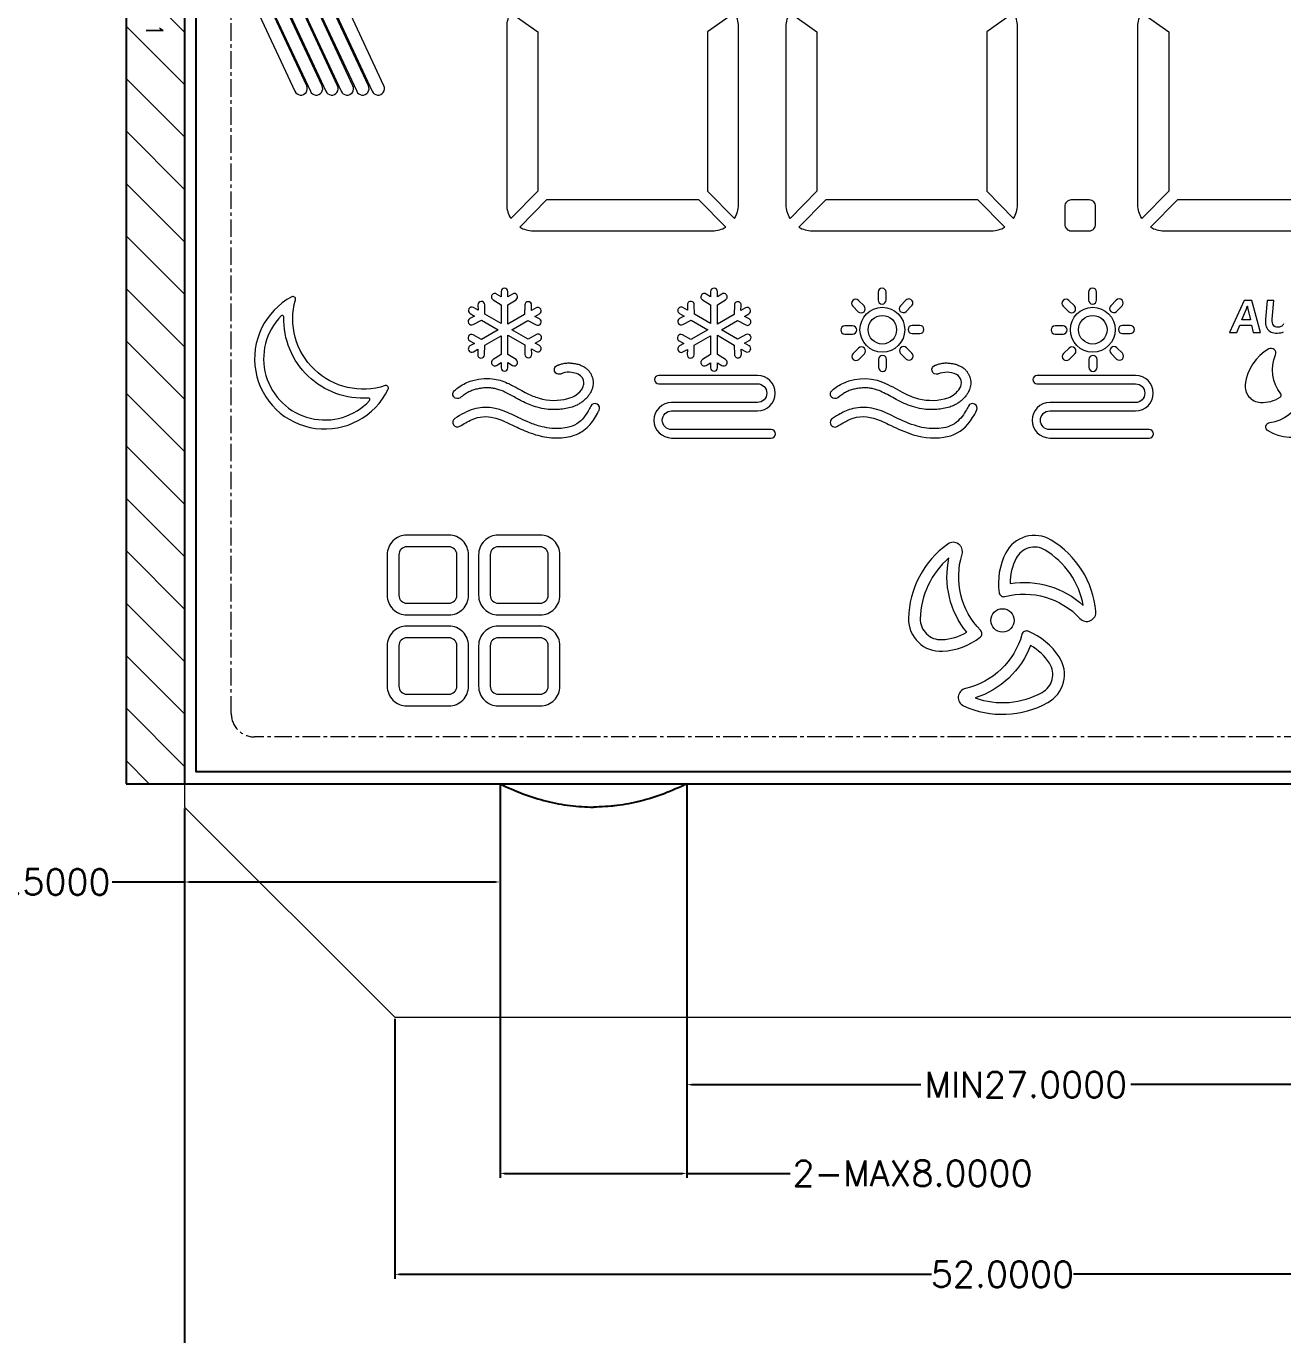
# Model space of a CAD drawing. Header units: millimetres. Extents: x 1946 to 4611, y 2266 to 2855.
# Drawn here: x 2712.8 to 2766.6, y 2682.3 to 2738.3 of the extents above; entities that cross this region are included whole.
import ezdxf

# ---------------------------------------------------------------- set-up
doc = ezdxf.new("R2010")
doc.units = ezdxf.units.MM
doc.linetypes.add('CENTER', pattern=[0.6, 0.375, -0.075, 0.075, -0.075])
for name, color, linetype, lineweight in [('BACKLIGHT', 7, 'Continuous', 20), ('LCD', 4, 'Continuous', 20), ('silicone', 193, 'Continuous', 20)]:
    doc.layers.add(name, color=color, linetype=linetype, lineweight=lineweight)
doc.layers.add('Dim', color=4, linetype='Continuous')
doc.layers.add('DWG', color=7, linetype='Continuous')
doc.styles.get("Standard").update_dxf_attribs({"font": 'txt.shx', "bigfont": 'gbcbig.shx'})
doc.dimstyles.get("Standard").update_dxf_attribs({"dimtxt": 1, "dimasz": 0.18, "dimexe": 0.18, "dimexo": 0.0625, "dimgap": 0.09, "dimtad": 0, "dimtih": 1, "dimtoh": 1, "dimdec": 4, "dimzin": 0, "dimdsep": 46, "dimtxsty": 'Standard', "dimcen": 0.09, "dimadec": 0, "dimazin": 0, "dimtfac": 1, "dimtdec": 4, "dimtofl": 0, "dimtmove": 0, "dimatfit": 3, "dimfxl": 0, "dimtolj": 1, "dimtzin": 0, "dimarcsym": 0})

# ---------------------------------------------------------------- blocks, each defined once
blk = doc.blocks.new('*D121')
at = {"layer": 'Defpoints', "color": 0}
for p in [(2728.6, 2695.927), (2780.6, 2695.927), (2728.6, 2684.926)]:
    blk.add_point(p, dxfattribs=at)
at = {"layer": 'Dim', "color": 0, "lineweight": -2}
for p, q in [((2728.6, 2695.858), (2728.6, 2684.728)), ((2780.6, 2695.858), (2780.6, 2684.728)), ((2728.798, 2684.926), (2751.567, 2684.926)), ((2780.402, 2684.926), (2757.632, 2684.926))]:
    blk.add_line(p, q, dxfattribs=at)
at = {"layer": 'Dim', "color": 0}
for points in [[(2728.798, 2684.959), (2728.798, 2684.893), (2728.6, 2684.926)], [(2780.402, 2684.959), (2780.402, 2684.893), (2780.6, 2684.926)]]:
    blk.add_solid(points, dxfattribs=at)
at = {"layer": 'Dim', "color": 0, "lineweight": 15, "insert": (2754.6, 2684.926), "char_height": 1.1, "attachment_point": 5}
blk.add_mtext('\\A1;52.0000', dxfattribs=at)
blk = doc.blocks.new('*D133')
at = {"layer": 'Defpoints', "color": 0}
for p in [(2733.1, 2705.927), (2719.6, 2704.927), (2733.1, 2701.717)]:
    blk.add_point(p, dxfattribs=at)
at = {"layer": 'Dim', "color": 0, "lineweight": -2}
for p, q in [((2733.1, 2705.858), (2733.1, 2701.519)), ((2719.6, 2704.858), (2719.6, 2701.519)), ((2719.6, 2701.717), (2716.509, 2701.717)), ((2732.902, 2701.717), (2719.798, 2701.717))]:
    blk.add_line(p, q, dxfattribs=at)
at = {"layer": 'Dim', "color": 0}
for points in [[(2719.798, 2701.75), (2719.798, 2701.684), (2719.6, 2701.717)], [(2732.902, 2701.75), (2732.902, 2701.684), (2733.1, 2701.717)]]:
    blk.add_solid(points, dxfattribs=at)
at = {"layer": 'Dim', "color": 0, "lineweight": 15, "insert": (2712.101, 2701.717), "char_height": 1.1, "attachment_point": 5}
blk.add_mtext('\\A1;MIN13.5000', dxfattribs=at)
blk = doc.blocks.new('*D134')
at = {"layer": 'Defpoints', "color": 0}
for p in [(2741.1, 2705.927), (2768.1, 2705.927), (2768.1, 2693.045)]:
    blk.add_point(p, dxfattribs=at)
at = {"layer": 'Dim', "color": 0, "lineweight": -2}
for p, q in [((2741.1, 2705.858), (2741.1, 2692.847)), ((2768.1, 2705.858), (2768.1, 2692.847)), ((2741.298, 2693.045), (2751.101, 2693.045)), ((2767.902, 2693.045), (2760.099, 2693.045))]:
    blk.add_line(p, q, dxfattribs=at)
at = {"layer": 'Dim', "color": 0}
for points in [[(2741.298, 2693.078), (2741.298, 2693.012), (2741.1, 2693.045)], [(2767.902, 2693.078), (2767.902, 2693.012), (2768.1, 2693.045)]]:
    blk.add_solid(points, dxfattribs=at)
at = {"layer": 'Dim', "color": 0, "lineweight": 15, "insert": (2755.6, 2693.045), "char_height": 1.1, "attachment_point": 5}
blk.add_mtext('\\A1;MIN27.0000', dxfattribs=at)
blk = doc.blocks.new('*D135')
at = {"layer": 'Defpoints', "color": 0}
for p in [(2733.1, 2705.927), (2741.1, 2705.927), (2741.1, 2689.247)]:
    blk.add_point(p, dxfattribs=at)
at = {"layer": 'Dim', "color": 0, "lineweight": -2}
for p, q in [((2733.1, 2705.858), (2733.1, 2689.049)), ((2741.1, 2705.858), (2741.1, 2689.049)), ((2733.298, 2689.247), (2740.902, 2689.247)), ((2741.1, 2689.247), (2745.521, 2689.247))]:
    blk.add_line(p, q, dxfattribs=at)
at = {"layer": 'Dim', "color": 0}
for points in [[(2733.298, 2689.28), (2733.298, 2689.214), (2733.1, 2689.247)], [(2740.902, 2689.28), (2740.902, 2689.214), (2741.1, 2689.247)]]:
    blk.add_solid(points, dxfattribs=at)
at = {"layer": 'Dim', "color": 0, "lineweight": 15, "insert": (2750.753, 2689.247), "char_height": 1.1, "attachment_point": 5}
blk.add_mtext('\\A1;2-MAX8.0000', dxfattribs=at)
blk = doc.blocks.new('*D149')
at = {"layer": 'Defpoints', "color": 0}
for p in [(2719.6, 2704.927), (2789.6, 2704.927), (2789.6, 2679.869)]:
    blk.add_point(p, dxfattribs=at)
at = {"layer": 'Dim', "color": 0, "lineweight": -2}
for p, q in [((2719.6, 2704.858), (2719.6, 2679.671)), ((2789.6, 2704.858), (2789.6, 2679.671)), ((2719.798, 2679.869), (2751.659, 2679.869)), ((2789.402, 2679.869), (2757.54, 2679.869))]:
    blk.add_line(p, q, dxfattribs=at)
at = {"layer": 'Dim', "color": 0}
for points in [[(2719.798, 2679.902), (2719.798, 2679.836), (2719.6, 2679.869)], [(2789.402, 2679.902), (2789.402, 2679.836), (2789.6, 2679.869)]]:
    blk.add_solid(points, dxfattribs=at)
at = {"layer": 'Dim', "color": 0, "lineweight": 15, "insert": (2754.6, 2679.869), "char_height": 1.1, "attachment_point": 5}
blk.add_mtext('\\A1;70.0000', dxfattribs=at)
blk = doc.blocks.new('SPC')
at = {"layer": 'LCD'}
for points in [[(7.728, 36.868, 1), (7.228, 37.101), (5.512, 33.421, 0.221646), (5.512, 33.311), (7.225, 29.638, 1.013416), (7.728, 29.864), (6.125, 33.303, -0.221714), (6.125, 33.43)], [(8.389, 36.868, 1), (7.889, 37.101), (6.173, 33.421, 0.221646), (6.173, 33.311), (7.886, 29.638, 1.013416), (8.389, 29.864), (6.785, 33.303, -0.221714), (6.785, 33.43)], [(9.05, 36.868, 1), (8.55, 37.101), (6.833, 33.421, 0.221646), (6.833, 33.311), (8.547, 29.638, 1.013416), (9.05, 29.864), (7.446, 33.303, -0.221714), (7.446, 33.43)], [(9.71, 36.868, 1), (9.21, 37.101), (7.494, 33.421, 0.221646), (7.494, 33.311), (9.207, 29.638, 1.013416), (9.71, 29.864), (8.107, 33.303, -0.221714), (8.107, 33.43)], [(10.371, 36.868, 1), (9.871, 37.101), (8.155, 33.421, 0.221646), (8.155, 33.311), (9.868, 29.638, 1.013416), (10.371, 29.864), (8.767, 33.303, -0.221714), (8.767, 33.43)], [(11.032, 36.868, 1), (10.532, 37.101), (8.815, 33.421, 0.221646), (8.815, 33.311), (10.529, 29.638, 1.013416), (11.032, 29.864), (9.428, 33.303, -0.221714), (9.428, 33.43)], [(17.623, 32.185), (17.623, 25.354), (16.469, 24.193, -0.139094), (16.303, 24.778), (16.303, 32.412, -0.139094), (16.469, 32.997)], [(24.883, 32.185), (24.883, 25.354), (26.037, 24.193, 0.139094), (26.203, 24.778), (26.203, 32.412, 0.139094), (26.037, 32.997)], [(29.564, 32.185), (29.564, 25.354), (28.41, 24.193, -0.139094), (28.244, 24.778), (28.244, 32.412, -0.139094), (28.41, 32.997)], [(37.978, 32.997), (36.824, 32.185), (36.824, 25.354), (37.978, 24.193, 0.139094), (38.144, 24.778), (38.144, 32.412, 0.139094)], [(44.613, 32.185), (44.613, 25.354), (43.459, 24.193, -0.139094), (43.293, 24.778), (43.293, 32.412, -0.139094), (43.459, 32.997)], [(25.09, 23.664, 0.136063), (25.663, 23.823), (24.509, 24.984), (17.997, 24.984), (16.843, 23.823, 0.136063), (17.417, 23.664)], [(37.031, 23.664, 0.136063), (37.604, 23.823), (36.45, 24.984), (29.938, 24.984), (28.784, 23.823, 0.136063), (29.358, 23.664)], [(41.487, 24.709, 0.414214), (41.212, 24.984), (40.442, 24.984, 0.414214), (40.167, 24.709), (40.167, 23.939, 0.414214), (40.442, 23.664), (41.212, 23.664, 0.414214), (41.487, 23.939)], [(44.987, 24.984), (43.833, 23.823, 0.136063), (44.406, 23.664), (52.079, 23.664, 0.136063), (52.653, 23.823), (51.499, 24.984)], [(7.091, 20.839, 1.37923), (11.215, 16.884, 0.66148), (11.081, 17.036, -0.601431), (7.248, 20.712, 0.66148)], [(17.541, 20.366), (17.346, 20.253), (17.353, 20.48, 1), (17.061, 20.488), (17.049, 20.082), (16.339, 19.672), (16.339, 20.496), (16.685, 20.71, 1), (16.532, 20.958), (16.339, 20.839), (16.339, 21.064, 1), (16.047, 21.064), (16.047, 20.839), (15.855, 20.958, 1), (15.702, 20.71), (16.047, 20.496), (16.047, 19.697), (15.357, 20.096), (15.345, 20.502, 1), (15.053, 20.493), (15.06, 20.267), (14.865, 20.379, 1), (14.719, 20.127), (14.914, 20.015), (14.715, 19.907, 1), (14.853, 19.65), (15.211, 19.843), (15.923, 19.432), (15.203, 19.016), (14.846, 19.209, 1), (14.707, 18.952), (14.906, 18.845), (14.716, 18.735, 1), (14.862, 18.482), (15.052, 18.592), (15.046, 18.366, 1), (15.337, 18.357), (15.349, 18.764), (16.047, 19.167), (16.047, 18.365), (15.702, 18.151, 1), (15.855, 17.903), (16.047, 18.022), (16.047, 17.802, 1), (16.339, 17.802), (16.339, 18.022), (16.532, 17.903, 1), (16.685, 18.151), (16.339, 18.365), (16.339, 19.192), (17.057, 18.777), (17.069, 18.371, 1), (17.36, 18.38), (17.354, 18.606), (17.544, 18.496, 1), (17.69, 18.749), (17.499, 18.859), (17.699, 18.966, 1), (17.56, 19.223), (17.202, 19.03), (16.507, 19.432), (17.195, 19.829), (17.553, 19.637, 1), (17.691, 19.894), (17.492, 20.001), (17.687, 20.113, 1)], [(25.304, 20.496), (25.651, 20.709, 1), (25.497, 20.958), (25.304, 20.839), (25.304, 21.064, 1), (25.012, 21.064), (25.012, 20.839), (24.82, 20.958, 1), (24.666, 20.709), (25.012, 20.496), (25.012, 19.696), (24.321, 20.095), (24.309, 20.501, 1), (24.017, 20.493), (24.024, 20.266), (23.829, 20.379, 1), (23.683, 20.126), (23.878, 20.014), (23.679, 19.906, 1), (23.817, 19.649), (24.175, 19.842), (24.888, 19.43), (24.168, 19.014), (23.81, 19.207, 1), (23.671, 18.95), (23.871, 18.843), (23.68, 18.733, 1), (23.826, 18.48), (24.017, 18.59), (24.01, 18.364, 1), (24.302, 18.355), (24.314, 18.762), (25.012, 19.165), (25.012, 18.363), (24.666, 18.149, 1), (24.82, 17.9), (25.012, 18.019), (25.012, 17.799, 1), (25.304, 17.799), (25.304, 18.019), (25.497, 17.9, 1), (25.651, 18.149), (25.304, 18.363), (25.304, 19.19), (26.023, 18.775), (26.035, 18.369, 1), (26.327, 18.377), (26.32, 18.604), (26.51, 18.494, 1), (26.656, 18.747), (26.466, 18.857), (26.665, 18.964, 1), (26.527, 19.221), (26.169, 19.028), (25.472, 19.43), (26.161, 19.828), (26.519, 19.635, 1), (26.658, 19.892), (26.458, 20), (26.653, 20.112, 1), (26.507, 20.365), (26.312, 20.253), (26.319, 20.479, 1), (26.027, 20.488), (26.015, 20.081), (25.304, 19.671)], [(31.093, 20.435), (31.33, 20.198, 1), (31.576, 20.445), (31.34, 20.681, 1)], [(32.524, 20.701), (32.524, 21.035, 1), (32.176, 21.035), (32.176, 20.701, 1)], [(33.376, 20.212), (33.613, 20.448, 1), (33.366, 20.695), (33.13, 20.459, 1)], [(40.098, 20.435), (40.334, 20.198, 1), (40.58, 20.445), (40.344, 20.681, 1)], [(41.529, 20.701), (41.529, 21.035, 1), (41.18, 21.035), (41.18, 20.701, 1)], [(42.38, 20.212), (42.617, 20.448, 1), (42.37, 20.695), (42.134, 20.459, 1)], [(10.369, 16.507, -0.441859), (6.749, 19.978, 0.68037), (6.639, 20.025, 1.013291), (10.421, 16.399, 0.68037)], [(33.967, 19.612), (33.633, 19.612, 1), (33.633, 19.264), (33.967, 19.264, 1)], [(42.971, 19.612), (42.637, 19.612, 1), (42.637, 19.264), (42.971, 19.264, 1)], [(31.087, 19.244, 1), (31.087, 19.593), (30.753, 19.593, 1), (30.753, 19.244)], [(40.091, 19.244, 1), (40.091, 19.593), (39.757, 19.593, 1), (39.757, 19.244)], [(31.354, 18.162), (31.59, 18.398, 1), (31.343, 18.644), (31.107, 18.408, 1)], [(33.626, 18.422), (33.39, 18.658, 1), (33.144, 18.412), (33.38, 18.176, 1)], [(40.358, 18.162), (40.594, 18.398, 1), (40.348, 18.644), (40.111, 18.408, 1)], [(42.63, 18.422), (42.394, 18.658, 1), (42.148, 18.412), (42.384, 18.176, 1)], [(48.9, 18.607, 0.237759), (47.886, 17.091, 0.43554), (48.538, 16.316, 0.155042), (49.382, 16.538, 0.445572), (49.407, 16.683, -0.274501), (49.179, 18.358, 0.716217)], [(18.59, 17.532, -1.016266), (18.467, 17.911, 0.014806), (18.501, 17.922, -0.015084), (18.631, 17.965, -0.042138), (18.81, 17.999, -0.035418), (18.982, 18.006, -0.028602), (19.144, 17.991, -0.023822), (19.3, 17.96, -0.036535), (19.467, 17.905, -0.039711), (19.601, 17.837, -0.032735), (19.691, 17.775, -0.037518), (19.776, 17.695, -0.03771), (19.85, 17.601, -0.035655), (19.907, 17.5, -0.03487), (19.95, 17.394, -0.036053), (19.977, 17.28, -0.038766), (19.988, 17.16, -0.041047), (19.979, 17.037, -0.018466), (19.968, 16.98, -0.016992), (19.954, 16.926, -0.015401), (19.936, 16.875, -0.013956), (19.917, 16.827, -0.023359), (19.874, 16.741, -0.027136), (19.804, 16.63, -0.033538), (19.696, 16.498, -0.032003), (19.574, 16.383, -0.030889), (19.44, 16.286, -0.029522), (19.299, 16.207, -0.034669), (19.086, 16.122, -0.029411), (18.813, 16.054, -0.026383), (18.54, 16.017, -0.02561), (18.266, 16.009, -0.025288), (17.993, 16.028, -0.038312), (17.592, 16.109, -0.045889), (17.001, 16.341, -0.005978), (16.876, 16.404, -0.004553), (16.715, 16.49, 0.011614), (16.268, 16.73, 0.029683), (15.994, 16.848, 0.02932), (15.818, 16.9, 0.029165), (15.636, 16.931, 0.027292), (15.447, 16.941, 0.013114), (15.351, 16.939, 0.012877), (15.255, 16.931, 0.012714), (15.159, 16.919, 0.012628), (15.063, 16.901, 0.026731), (14.879, 16.853, 0.029814), (14.707, 16.786, 0.033296), (14.55, 16.702, 0.020479), (14.389, 16.588, 0.002183), (14.301, 16.52, -1), (14.057, 16.835, -0.006712), (14.195, 16.94, -0.082648), (14.729, 17.222, -0.107137), (15.679, 17.327, -0.080322), (16.312, 17.149, -0.013124), (16.494, 17.062, -0.007808), (16.853, 16.869, 0.011823), (17.161, 16.706, 0.044328), (17.67, 16.501, 0.138633), (18.905, 16.484, 0.082465), (19.248, 16.635, 0.125105), (19.538, 16.957, 0.120319), (19.59, 17.152, 0.295573), (19.347, 17.523, 0.077837), (19.061, 17.6, 0.122996), (18.69, 17.566), (18.635, 17.547, -0.019427)], [(34.736, 17.529, -1), (34.626, 17.912, 0.013394), (34.657, 17.922, -0.016111), (34.786, 17.965, -0.041966), (34.965, 17.999, -0.035205), (35.137, 18.006, -0.028395), (35.3, 17.991, -0.023978), (35.455, 17.96, -0.037033), (35.622, 17.905, -0.040011), (35.757, 17.837, -0.032848), (35.846, 17.775, -0.037596), (35.932, 17.695, -0.037636), (36.005, 17.601, -0.035629), (36.063, 17.5, -0.034869), (36.105, 17.394, -0.036101), (36.133, 17.28, -0.038852), (36.143, 17.16, -0.040966), (36.135, 17.037), (36.13, 17.008), (36.124, 16.98), (36.109, 16.926), (36.092, 16.875), (36.072, 16.827), (36.052, 16.783), (36.03, 16.741, -0.027136), (35.959, 16.63, -0.033494), (35.851, 16.498, -0.031971), (35.729, 16.383, -0.030871), (35.596, 16.286, -0.029394), (35.454, 16.207, -0.034278), (35.241, 16.122, -0.029133), (34.968, 16.054, -0.026344), (34.695, 16.017, -0.02559), (34.421, 16.009, -0.025289), (34.148, 16.028, -0.038386), (33.747, 16.109, -0.049837), (33.031, 16.404, 0.008347), (32.424, 16.73, 0.030566), (32.149, 16.848, 0.029636), (31.973, 16.9, 0.029039), (31.791, 16.931, 0.027201), (31.602, 16.941), (31.555, 16.94), (31.506, 16.939), (31.458, 16.935), (31.41, 16.931), (31.362, 16.925), (31.314, 16.919), (31.266, 16.91), (31.219, 16.901, 0.026884), (31.034, 16.853, 0.029998), (30.862, 16.786, 0.033482), (30.705, 16.702, 0.019409), (30.544, 16.588), (30.456, 16.52, -1), (30.213, 16.835, -0.06855), (30.695, 17.148, -0.232265), (32.598, 17.088), (32.701, 17.035), (32.804, 16.981, 0.006031), (33.213, 16.758, 0.061417), (33.908, 16.478, 0.144468), (35.171, 16.519, 0.182761), (35.68, 16.931, 0.441036), (35.528, 17.51, 0.225199)], [(32.544, 17.821), (32.544, 18.155, 1), (32.195, 18.155), (32.195, 17.821, 1)], [(41.548, 17.821), (41.548, 18.155, 1), (41.2, 18.155), (41.2, 17.821, 1)], [(27.015, 17.116, -1), (27.015, 16.314), (23.345, 16.314, 1), (23.345, 14.795), (27.606, 14.795, 1), (27.606, 15.153), (23.345, 15.153, -1), (23.345, 15.956), (27.015, 15.956, 1), (27.015, 17.475), (22.796, 17.475, 1), (22.796, 17.116)], [(38.976, 17.472, 1), (38.976, 17.114), (43.191, 17.114, -1), (43.191, 16.313), (39.524, 16.313, 1), (39.524, 14.795), (43.781, 14.795, 1), (43.781, 15.153), (39.524, 15.153, -1), (39.524, 15.955), (43.191, 15.955, 1), (43.191, 17.472)], [(17.697, 15.302, -0.032613), (17.194, 15.482, -0.012231), (16.77, 15.675, 0.011254), (16.316, 15.887, 0.008922), (16.175, 15.944, 0.05621), (15.655, 16.087, 0.107877), (14.866, 16.033, 0.049817), (14.465, 15.864, 0.018829), (14.071, 15.633, 1), (14.281, 15.295, -0.006601), (14.532, 15.447, -0.027598), (14.807, 15.588, -0.166889), (15.745, 15.665, -0.036831), (16.074, 15.556, -0.016826), (16.56, 15.335, 0.020629), (17.241, 15.034, 0.055372), (18.003, 14.83, 0.073405), (18.836, 14.828, 0.045148), (19.18, 14.912, 0.12491), (19.798, 15.314, 0.066187), (20.165, 15.838, 0.005155), (20.239, 15.979, 1), (19.885, 16.161, -0.012908), (19.77, 15.947, -0.05768), (19.509, 15.588, -0.060537), (19.289, 15.403, -0.090325), (18.877, 15.24, -0.044699), (18.525, 15.198, -0.077914)], [(30.436, 15.295, -0.019309), (30.847, 15.533, -0.201799), (31.981, 15.643, -0.045088), (32.624, 15.379, 0.026477), (33.499, 14.996, 0.123491), (34.992, 14.828, 0.189711), (36.018, 15.386, 0.062196), (36.394, 15.979, 1), (36.04, 16.161, -0.011282), (35.925, 15.947, -0.115135), (35.444, 15.403, -0.135478), (34.68, 15.198, -0.078507), (33.852, 15.302, -0.04504), (32.925, 15.675), (32.703, 15.782), (32.611, 15.825, 0.074411), (31.81, 16.087, 0.107877), (31.021, 16.033, 0.062142), (30.487, 15.791), (30.4, 15.739), (30.227, 15.633, 1)], [(51.033, 15.93, -0.43554), (50.688, 14.978, -0.237759), (48.868, 15.098, -0.716217), (48.944, 15.465, 0.274501), (50.281, 16.499, -0.445572), (50.419, 16.551, -0.155042)], [(13.812, 7.222, 0.414214), (14.653, 8.063), (14.653, 9.799, 0.414214), (13.812, 10.64), (12.016, 10.64, 0.414214), (11.175, 9.799), (11.175, 8.063, 0.414214), (12.016, 7.222)], [(13.812, 7.722, 0.414214), (14.153, 8.063), (14.153, 9.799, 0.414214), (13.812, 10.14), (12.016, 10.14, 0.414214), (11.675, 9.799), (11.675, 8.063, 0.414214), (12.016, 7.722)], [(15.925, 10.64, 0.414214), (15.084, 9.799), (15.084, 8.063, 0.414214), (15.925, 7.222), (17.721, 7.222, 0.414214), (18.562, 8.063), (18.562, 9.799, 0.414214), (17.721, 10.64)], [(15.925, 10.14, 0.414214), (15.584, 9.799), (15.584, 8.063, 0.414214), (15.925, 7.722), (17.721, 7.722, 0.414214), (18.062, 8.063), (18.062, 9.799, 0.414214), (17.721, 10.14)], [(34.933, 5.665, 0.154027), (36.546, 6.271, 0.447813), (36.565, 6.566, -0.275579), (35.77, 9.818, 0.717666), (35.16, 10.257, 0.236572), (33.481, 7.07, 0.435888)], [(37.638, 9.873, 0.154027), (37.355, 8.173, 0.447813), (37.601, 8.009, -0.275579), (40.816, 7.072, 0.717666), (41.5, 7.38, 0.236572), (39.58, 10.428, 0.435888)], [(38.084, 9.647, 0.119061), (37.827, 8.567, -0.228202), (40.96, 7.632, 0.213921), (39.321, 10, 0.435888)], [(34.906, 6.165, 0.119061), (35.97, 6.482, -0.228202), (35.212, 9.663, 0.213921), (33.981, 7.06, 0.435888)], [(13.812, 3.328, 0.414214), (14.653, 4.169), (14.653, 5.905, 0.414214), (13.812, 6.746), (12.016, 6.746, 0.414214), (11.175, 5.905), (11.175, 4.169, 0.414214), (12.016, 3.328)], [(15.925, 6.746, 0.414214), (15.084, 5.905), (15.084, 4.169, 0.414214), (15.925, 3.328), (17.721, 3.328, 0.414214), (18.562, 4.169), (18.562, 5.905, 0.414214), (17.721, 6.746)], [(13.812, 3.828, 0.414214), (14.153, 4.169), (14.153, 5.905, 0.414214), (13.812, 6.246), (12.016, 6.246, 0.414214), (11.675, 5.905), (11.675, 4.169, 0.414214), (12.016, 3.828)], [(15.925, 6.246, 0.414214), (15.584, 5.905), (15.584, 4.169, 0.414214), (15.925, 3.828), (17.721, 3.828, 0.414214), (18.062, 4.169), (18.062, 5.905, 0.414214), (17.721, 6.246)], [(38.333, 6.39, -0.275579), (35.914, 4.075, 0.717666), (35.839, 3.328, 0.236572), (39.439, 3.467, 0.435888), (39.929, 5.426, 0.154027), (38.598, 6.521, 0.447813)], [(39.51, 5.154, 0.119061), (38.703, 5.916, -0.228202), (36.327, 3.67, 0.213921), (39.198, 3.905, 0.435888)]]:
    blk.add_lwpolyline(points, format="xyb", close=True, dxfattribs=at)
for points in [[(48.177, 20.675), (47.835, 20.675), (47.217, 19.31), (47.532, 19.31), (47.66, 19.623), (48.155, 19.623), (48.23, 19.31), (48.547, 19.31)], [(47.993, 20.321), (48.106, 19.848), (47.742, 19.848), (47.94, 20.324), (47.957, 20.371), (47.974, 20.44), (47.982, 20.44), (47.983, 20.382)]]:
    blk.add_lwpolyline(points, close=True, dxfattribs=at)
blk.add_lwpolyline([(49.528, 19.677), (49.494, 19.627), (49.454, 19.588), (49.405, 19.561), (49.349, 19.544), (49.284, 19.538), (49.225, 19.543), (49.171, 19.559), (49.126, 19.585), (49.091, 19.623), (49.066, 19.671), (49.049, 19.729), (49.043, 19.799), (49.046, 19.879), (49.115, 20.675), (48.824, 20.675), (48.755, 19.881), (48.751, 19.815), (48.751, 19.742), (48.757, 19.675), (48.768, 19.613), (48.785, 19.556), (48.807, 19.505), (48.834, 19.459), (48.867, 19.418), (48.905, 19.384), (48.949, 19.354), (48.999, 19.329), (49.053, 19.31), (49.113, 19.297), (49.179, 19.289), (49.25, 19.287), (49.273, 19.287), (49.343, 19.291), (49.409, 19.3), (49.471, 19.315), (49.528, 19.335)], dxfattribs=at)
for centre, radius in [((32.36, 19.428), 0.96), ((41.364, 19.428), 0.96), ((32.36, 19.428), 0.611), ((41.364, 19.428), 0.611), ((37.5, 6.988), 0.5)]:
    blk.add_circle(centre, radius, dxfattribs=at)
blk = doc.blocks.new('DWG')
at = {"layer": 'LCD'}
blk.add_lwpolyline([(0, 58), (0, 0), (72.5, 0), (72.5, 58)], close=True, dxfattribs=at)
blk.add_lwpolyline([(2.5, 58), (2.5, 0)], dxfattribs=at)
at = {"layer": 'LCD', "linetype": 'CENTER', "ltscale": 2}
blk.add_lwpolyline([(70.5, 55), (70.5, 3, -0.414214), (69.5, 2), (5.5, 2, -0.414214), (4.5, 3), (4.5, 55, -0.414214), (5.5, 56), (69.5, 56, -0.414214)], format="xyb", close=True, dxfattribs=at)
at = {"layer": 'LCD'}
blk.add_lwpolyline([(16, 0, 0.049067), (17.818, -0.702, 0.066912), (20, -1, 0.066912), (22.182, -0.702, 0.049067), (24, 0)], format="xyb", dxfattribs=at)
blk.add_blockref('SPC', (0, 0), dxfattribs=at)
at = {"layer": 'LCD', "width": 0.7}
blk.add_text('1', height=0.72, rotation=270, dxfattribs=at).set_placement((0.855, 32.474))

msp = doc.modelspace()

# ---------------------------------------------------------------- hatches: boundary and pattern name
at = {"layer": 'silicone', "lineweight": 15}
h = msp.add_hatch(dxfattribs=at)
h.set_pattern_fill('ANSI31', color=256, scale=0.5, style=0)
h.set_pattern_definition([(135, (8243.7636, 1838.7637), (1.122532, 1.122532), [])])
h.paths.add_polyline_path([(2719.59952, 2763.92698), (2717.09952, 2763.92698), (2717.09952, 2705.92698), (2719.59952, 2705.92698)])

# ---------------------------------------------------------------- linework, layer by layer
at = {"color": 130, "linetype": 'Continuous'}
for p, q in [((2717.09952, 2763.92698), (2717.09952, 2705.92698)), ((2719.59952, 2763.92698), (2719.59952, 2705.92698)), ((2717.09952, 2705.92698), (2789.59952, 2705.92698))]:
    msp.add_line(p, q, dxfattribs=at)
for points in [[(2733.09952, 2705.92698), (2733.73635, 2705.60857), (2734.72794, 2705.22687), (2736.09158, 2704.96948), (2736.76553, 2704.92698), (2737.09952, 2704.92698)], [(2741.09952, 2705.92698), (2740.46268, 2705.60857), (2739.47109, 2705.22687), (2738.10746, 2704.96948), (2737.4335, 2704.92698), (2737.09952, 2704.92698)]]:
    msp.add_open_spline(points, degree=3, knots=[0, 0, 0, 0, 0.51403283, 0.75887847, 1, 1, 1, 1], dxfattribs=at)
at = {"layer": 'BACKLIGHT', "lineweight": 15}
for p, q in [((2719.59952, 2705.92698), (2719.59952, 2704.92698)), ((2728.59952, 2695.92698), (2719.59952, 2704.92698)), ((2728.59952, 2695.92698), (2780.59952, 2695.92698))]:
    msp.add_line(p, q, dxfattribs=at)
at = {"layer": 'Dim', "color": 3}
msp.add_lwpolyline([(2720.09952, 2763.42698), (2789.09952, 2763.42698), (2789.09952, 2706.42698), (2720.09952, 2706.42698)], close=True, dxfattribs=at)
at = {"layer": 'LCD', "color": 3, "lineweight": 15}
msp.add_lwpolyline([(2720.09952, 2763.42698), (2789.09952, 2763.42698), (2789.09952, 2706.42698), (2720.09952, 2706.42698)], close=True, dxfattribs=at)

# ---------------------------------------------------------------- block references
at = {"layer": 'DWG'}
msp.add_blockref('DWG', (2717.09952, 2705.92698), dxfattribs=at)

# ---------------------------------------------------------------- dimensions: what is measured, and where the dimension line sits
at = {"layer": 'Dim', "lineweight": 15}
for base, p1, p2, text, picture, middle in [((2733.09952, 2701.71728), (2719.59952, 2704.92698), (2733.09952, 2705.92698), 'MIN<>', '*D133', (2712.10118, 2701.71728)), ((2741.09952, 2689.24734), (2733.09952, 2705.92698), (2741.09952, 2705.92698), '2-MAX<>', '*D135', (2750.75285, 2689.24734)), ((2768.09952, 2693.04491), (2741.09952, 2705.92698), (2768.09952, 2705.92698), 'MIN<>', '*D134', (2755.59952, 2693.04491))]:
    dim = msp.add_linear_dim(base=base, p1=p1, p2=p2, text=text, dimstyle='Standard', override={"dimscale": 1.1}, dxfattribs=at)
    dim.commit()
    dim.dimension.update_dxf_attribs({"geometry": picture, "text_midpoint": middle, "dimtype": 160})
at = {"layer": 'Dim', "color": 1, "lineweight": 15}
dim = msp.add_linear_dim(base=(2789.59952, 2679.86859), p1=(2719.59952, 2704.92698), p2=(2789.59952, 2704.92698), dimstyle='Standard', override={"dimscale": 1.1}, dxfattribs=at)
dim.commit()
dim.dimension.update_dxf_attribs({"geometry": '*D149', "text_midpoint": (2754.59952, 2679.86859)})
at = {"layer": 'Dim', "lineweight": 15}
dim = msp.add_linear_dim(base=(2728.59952, 2684.92568), p1=(2780.59952, 2695.92698), p2=(2728.59952, 2695.92698), dimstyle='Standard', override={"dimscale": 1.1}, dxfattribs=at)
dim.commit()
dim.dimension.update_dxf_attribs({"geometry": '*D121', "text_midpoint": (2754.59952, 2684.92568)})

doc.saveas('drawing.dxf')
